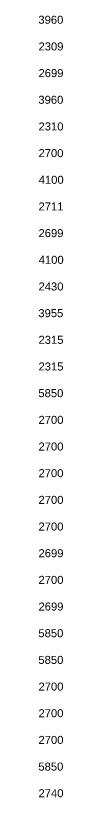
# Model space of a CAD drawing. Header units: millimetres. Extents: x 1117013 to 3394463, y -717780 to -102922.
# Drawn here: x 1199541 to 1200453, y -514727 to -485419 of the extents above; entities that cross this region are included whole.
import ezdxf

# ---------------------------------------------------------------- set-up
doc = ezdxf.new("R2010")
doc.units = ezdxf.units.MM
doc.layers.add('Ограждение', color=7, linetype='Continuous', lineweight=18)
doc.styles.get("Standard").update_dxf_attribs({"font": 'arial.ttf'})

msp = doc.modelspace()

# ---------------------------------------------------------------- texts
at = {"layer": 'Ограждение'}
for s, p in [('3960', (1199524.631, -485723.0635)), ('2309', (1199529.9516, -486723.0635)), ('2699', (1199529.9516, -487723.0635)), ('3960', (1199524.631, -488723.0635)), ('2310', (1199529.9516, -489723.0635)), ('2700', (1199529.9516, -490723.0635)), ('4100', (1199536.9093, -491723.0635)), ('2711', (1199529.9516, -492723.0635)), ('2699', (1199529.9516, -493723.0635)), ('4100', (1199536.9093, -494723.0635)), ('2430', (1199529.9516, -495723.0635)), ('3955', (1199524.631, -496723.0635)), ('2315', (1199529.9516, -497723.0635)), ('2315', (1199529.9516, -498723.0635)), ('5850', (1199524.8357, -499723.0635)), ('2700', (1199529.9516, -500723.0635)), ('2700', (1199529.9516, -501723.0635)), ('2700', (1199529.9516, -502723.0635)), ('2700', (1199529.9516, -503723.0635)), ('2700', (1199529.9516, -504723.0635)), ('2699', (1199529.9516, -505723.0635)), ('2700', (1199529.9516, -506723.0635)), ('2699', (1199529.9516, -507723.0635)), ('5850', (1199524.8357, -508723.0635)), ('5850', (1199524.8357, -509723.0635)), ('2700', (1199529.9516, -510723.0635)), ('2700', (1199529.9516, -511723.0635)), ('2700', (1199529.9516, -512723.0635)), ('5850', (1199524.8357, -513723.0635)), ('2740', (1199529.9516, -514723.0635))]:
    msp.add_text(s, height=300, dxfattribs=at).set_placement(p)

doc.saveas('drawing.dxf')
